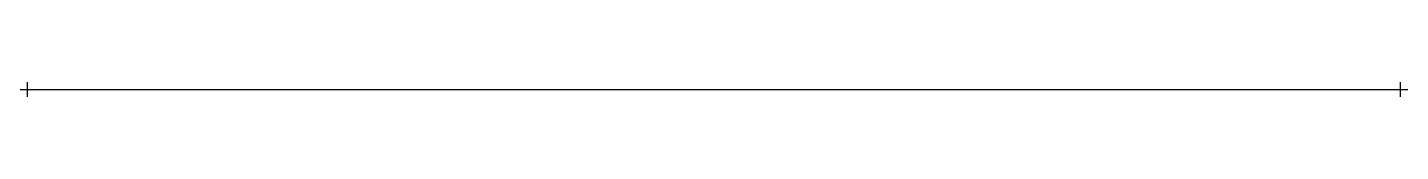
# Model space of a CAD drawing. Header units: metres. Extents: x 2049.3576 to 2049.4008, y 1884.8063 to 1884.8063.
import ezdxf

# ---------------------------------------------------------------- set-up
doc = ezdxf.new("R2010")
doc.units = ezdxf.units.M
doc.header["$PDMODE"] = 2
doc.layers.get('0').update_dxf_attribs({"linetype": 'CONTINUOUS'})

msp = doc.modelspace()

# ---------------------------------------------------------------- linework, layer by layer
for p in [(2049.357584, 1884.806258), (2049.400784, 1884.806258)]:
    msp.add_point(p)

doc.saveas('drawing.dxf')
